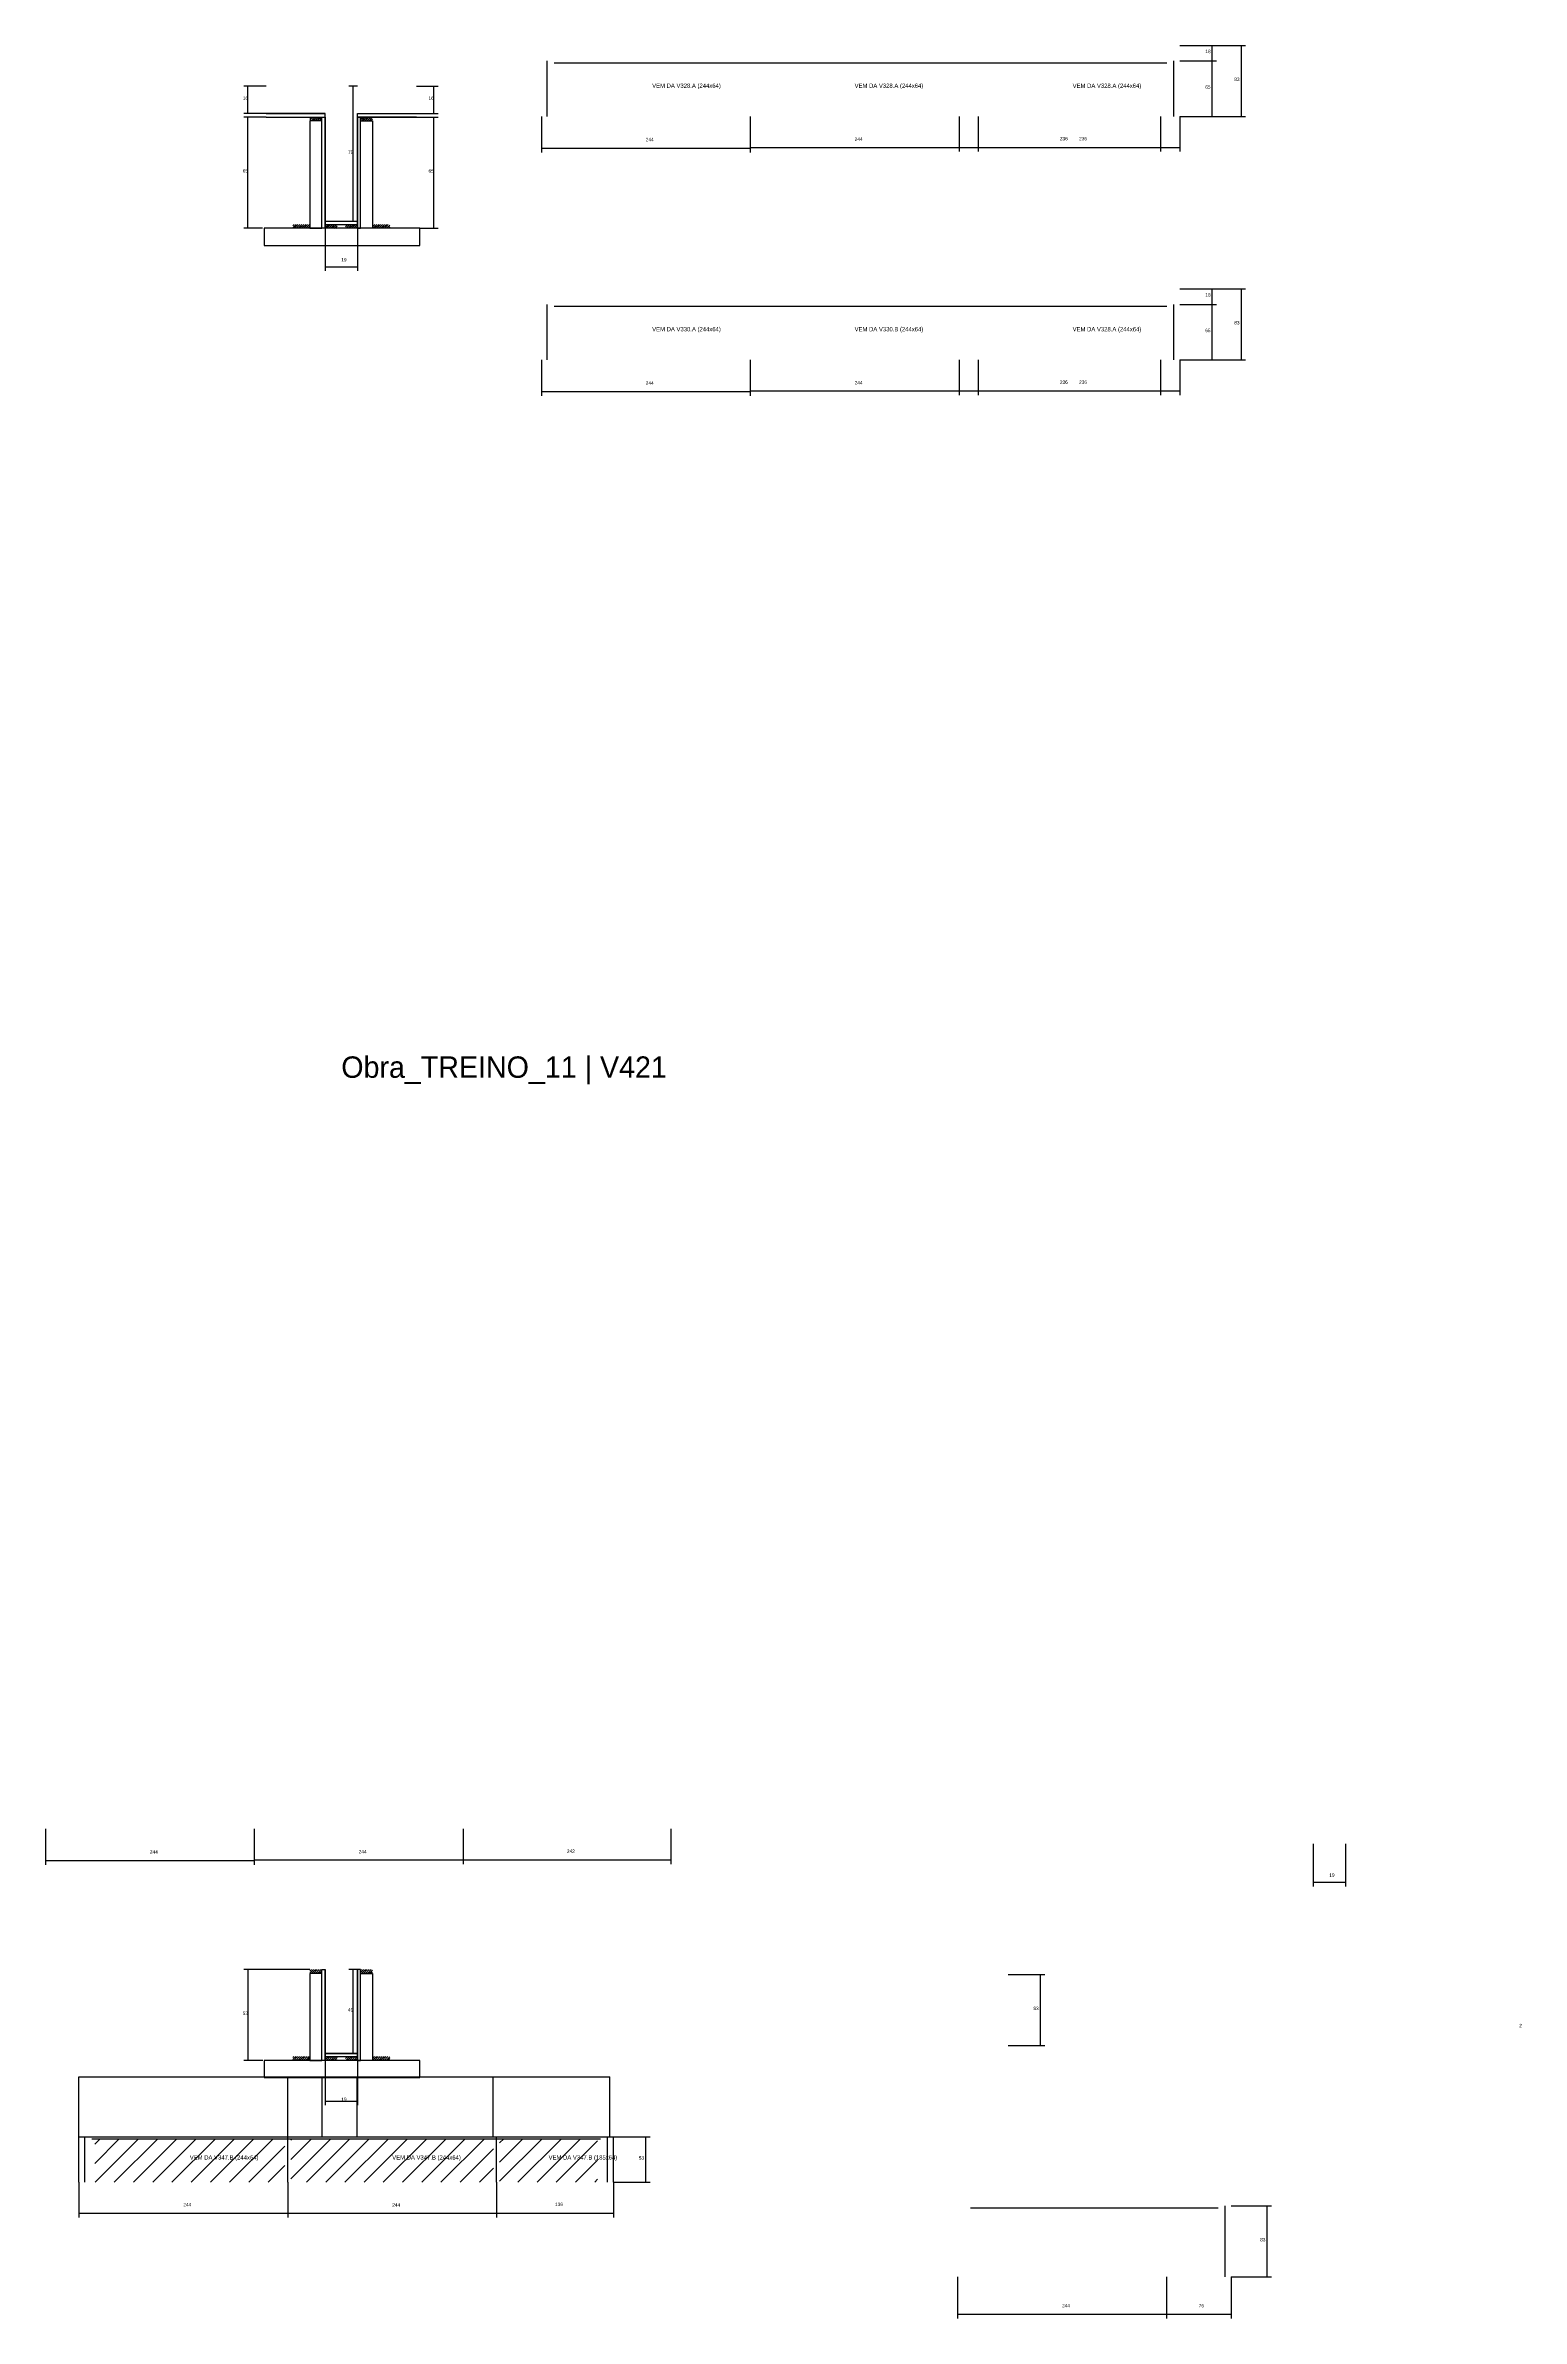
# Model space of a CAD drawing. Header units: metres. Extents: x -2848 to 22762, y -49062 to 1016.
# Drawn here: x 9254 to 10979, y -48859 to -46204 of the extents above; entities that cross this region are included whole.
import ezdxf

# ---------------------------------------------------------------- set-up
doc = ezdxf.new("R2010")
doc.units = ezdxf.units.M
for name, color, linetype in [('COTA', 4, 'Continuous'), ('Hachura', 253, 'Continuous'), ('LABEL_ID', 3, 'Continuous'), ('Madeira', 126, 'Continuous'), ('Painéis', 200, 'Continuous'), ('SARR_2.2x10', 40, 'Continuous'), ('SARR_2.2x7', 40, 'Continuous'), ('SARR_3.5x7', 81, 'Continuous'), ('Texto Seção', 7, 'Continuous')]:
    doc.layers.add(name, color=color, linetype=linetype)

msp = doc.modelspace()

# ---------------------------------------------------------------- hatches: boundary and pattern name
at = {"layer": 'Hachura'}
h = msp.add_hatch(dxfattribs=at)
h.set_pattern_fill('ANSI31', scale=5)
h.paths.add_polyline_path([(9534, -48700.1), (9534, -48649.3), (9312, -48649.3), (9312, -48700.1)])
h = msp.add_hatch(dxfattribs=at)
h.set_pattern_fill('ANSI31', scale=5)
h.paths.add_polyline_path([(9778, -48700.1), (9778, -48649.3), (9541, -48649.3), (9541, -48700.1)])
h = msp.add_hatch(dxfattribs=at)
h.set_pattern_fill('ANSI31', scale=5)
h.paths.add_polyline_path([(9899.5, -48700.1), (9899.5, -48649.3), (9785, -48649.3), (9785, -48700.1)])
at = {"layer": 'SARR_2.2x10'}
h = msp.add_hatch(dxfattribs=at)
h.set_pattern_fill('ANSI31', scale=0.5)
h.paths.add_polyline_path([(9543.4, -46413.3), (9543.4, -46417.7), (9563.4, -46417.7), (9563.4, -46413.3)])
h = msp.add_hatch(dxfattribs=at)
h.set_pattern_fill('ANSI31', scale=0.5)
h.paths.add_polyline_path([(9636.6, -46413.3), (9636.6, -46417.7), (9656.6, -46417.7), (9656.6, -46413.3)])
h = msp.add_hatch(dxfattribs=at)
h.set_pattern_fill('ANSI31', scale=0.5)
h.paths.add_polyline_path([(9543.4, -48553.3), (9543.4, -48557.7), (9563.4, -48557.7), (9563.4, -48553.3)])
h = msp.add_hatch(dxfattribs=at)
h.set_pattern_fill('ANSI31', scale=0.5)
h.paths.add_polyline_path([(9636.6, -48553.3), (9636.6, -48557.7), (9656.6, -48557.7), (9656.6, -48553.3)])
at = {"layer": 'SARR_2.2x7'}
h = msp.add_hatch(dxfattribs=at)
h.set_pattern_fill('ANSI31', scale=0.5)
h.paths.add_polyline_path([(9577.4, -46287.7), (9577.4, -46292.1), (9563.4, -46292.1), (9563.4, -46287.7)])
h = msp.add_hatch(dxfattribs=at)
h.set_pattern_fill('ANSI31', scale=0.5)
h.paths.add_polyline_path([(9622.6, -46287.7), (9622.6, -46292.1), (9636.6, -46292.1), (9636.6, -46287.7)])
h = msp.add_hatch(dxfattribs=at)
h.set_pattern_fill('ANSI31', scale=0.5)
h.paths.add_polyline_path([(9595, -46417.7), (9595, -46413.3), (9595, -46413.3), (9581, -46413.3), (9581, -46413.3), (9581, -46417.7), (9581, -46417.7), (9595, -46417.7)])
h = msp.add_hatch(dxfattribs=at)
h.set_pattern_fill('ANSI31', scale=0.5)
h.paths.add_polyline_path([(9605, -46417.7), (9605, -46413.3), (9605, -46413.3), (9619, -46413.3), (9619, -46413.3), (9619, -46417.7), (9619, -46417.7), (9605, -46417.7)])
h = msp.add_hatch(dxfattribs=at)
h.set_pattern_fill('ANSI31', scale=0.5)
h.paths.add_polyline_path([(9577.4, -48451.7), (9577.4, -48456.1), (9563.4, -48456.1), (9563.4, -48451.7)])
h = msp.add_hatch(dxfattribs=at)
h.set_pattern_fill('ANSI31', scale=0.5)
h.paths.add_polyline_path([(9622.6, -48451.7), (9622.6, -48456.1), (9636.6, -48456.1), (9636.6, -48451.7)])
h = msp.add_hatch(dxfattribs=at)
h.set_pattern_fill('ANSI31', scale=0.5)
h.paths.add_polyline_path([(9595, -48557.7), (9595, -48553.3), (9595, -48553.3), (9581, -48553.3), (9581, -48553.3), (9581, -48557.7), (9581, -48557.7), (9595, -48557.7)])
h = msp.add_hatch(dxfattribs=at)
h.set_pattern_fill('ANSI31', scale=0.5)
h.paths.add_polyline_path([(9605, -48557.7), (9605, -48553.3), (9605, -48553.3), (9619, -48553.3), (9619, -48553.3), (9619, -48557.7), (9619, -48557.7), (9605, -48557.7)])

# ---------------------------------------------------------------- linework, layer by layer
at = {"layer": 'COTA'}
for p, q in [((10579.6, -46204.1), (10656.5, -46204.1)), ((10579.6, -46204.1), (10622.5, -46204.1)), ((10579.6, -46222.1), (10622.5, -46222.1)), ((10579.6, -46222.1), (10622.5, -46222.1)), ((10617.5, -46222.1), (10617.5, -46204.1)), ((10617.5, -46287.1), (10617.5, -46222.1)), ((10651.5, -46287.1), (10651.5, -46204.1)), ((9512.3, -46251.7), (9486, -46251.7)), ((9491, -46283.7), (9491, -46251.7)), ((9619, -46251.7), (9608.9, -46251.7)), ((9613.9, -46409.7), (9613.9, -46251.7)), ((9687.7, -46251.7), (9713, -46251.7)), ((9708, -46283.7), (9708, -46251.7)), ((9512.3, -46283.7), (9486, -46283.7)), ((9512.3, -46287.7), (9486, -46287.7)), ((9491, -46417.7), (9491, -46287.7)), ((9687.7, -46283.7), (9713, -46283.7)), ((9687.7, -46287.7), (9713, -46287.7)), ((9708, -46417.7), (9708, -46287.7)), ((9833.7, -46287.1), (9833.7, -46329)), ((10077.7, -46287.1), (10077.7, -46328.1)), ((10077.7, -46287.1), (10077.7, -46329)), ((10321.7, -46287.1), (10321.7, -46328.1)), ((10321.7, -46287.1), (10321.7, -46328.1)), ((10344.1, -46287.1), (10344.1, -46328.1)), ((10557.2, -46287.1), (10557.2, -46328.1)), ((10579.6, -46287.1), (10579.6, -46328.1)), ((10579.6, -46287.1), (10622.5, -46287.1)), ((10579.6, -46287.1), (10656.5, -46287.1)), ((9833.7, -46324), (10077.7, -46324)), ((10077.7, -46323.1), (10321.7, -46323.1)), ((10321.7, -46323.1), (10557.2, -46323.1)), ((10344.1, -46323.1), (10579.6, -46323.1)), ((9619, -46409.7), (9608.9, -46409.7)), ((9508.1, -46417.7), (9486, -46417.7)), ((9581, -46417.7), (9581, -46467.5)), ((9619, -46417.7), (9619, -46467.5)), ((9691.8, -46417.7), (9713, -46417.7)), ((9581, -46462.5), (9619, -46462.5)), ((10579.6, -46488.5), (10656.5, -46488.5)), ((10579.6, -46488.5), (10622.5, -46488.5)), ((10617.5, -46506.5), (10617.5, -46488.5)), ((10651.5, -46571.5), (10651.5, -46488.5)), ((10579.6, -46506.5), (10622.5, -46506.5)), ((10579.6, -46506.5), (10622.5, -46506.5)), ((10617.5, -46571.5), (10617.5, -46506.5)), ((9833.7, -46571.5), (9833.7, -46613.5)), ((10077.7, -46571.5), (10077.7, -46612.6)), ((10077.7, -46571.5), (10077.7, -46613.5)), ((10321.7, -46571.5), (10321.7, -46612.6)), ((10321.7, -46571.5), (10321.7, -46612.6)), ((10344.1, -46571.5), (10344.1, -46612.6)), ((10557.2, -46571.5), (10557.2, -46612.6)), ((10579.6, -46571.5), (10579.6, -46612.6)), ((10579.6, -46571.5), (10622.5, -46571.5)), ((10579.6, -46571.5), (10656.5, -46571.5)), ((9833.7, -46608.5), (10077.7, -46608.5)), ((10077.7, -46607.6), (10321.7, -46607.6)), ((10321.7, -46607.6), (10557.2, -46607.6)), ((10344.1, -46607.6), (10579.6, -46607.6)), ((9254.4, -48287.4), (9254.4, -48329.4)), ((9498.4, -48287.4), (9498.4, -48328.5)), ((9498.4, -48287.4), (9498.4, -48329.4)), ((9742.4, -48287.4), (9742.4, -48328.5)), ((9742.4, -48287.4), (9742.4, -48328.5)), ((9984.9, -48287.4), (9984.9, -48328.5)), ((9254.4, -48324.4), (9498.4, -48324.4)), ((9498.4, -48323.5), (9742.4, -48323.5)), ((9742.4, -48323.5), (9984.9, -48323.5)), ((10735.2, -48304.7), (10735.2, -48354.5)), ((10773.2, -48304.7), (10773.2, -48354.5)), ((10735.2, -48349.5), (10773.2, -48349.5)), ((9563.4, -48451.7), (9486.1, -48451.7)), ((9491.1, -48557.7), (9491.1, -48451.7)), ((9619, -48451.7), (9608.9, -48451.7)), ((9613.9, -48549.7), (9613.9, -48451.7)), ((10379, -48457.5), (10421.8, -48457.5)), ((10416.8, -48540.5), (10416.8, -48457.5)), ((9508.2, -48557.7), (9486.1, -48557.7)), ((9581, -48557.7), (9581, -48610.2)), ((9619, -48549.7), (9608.9, -48549.7)), ((9619, -48557.7), (9619, -48610.2)), ((10379, -48540.5), (10421.8, -48540.5)), ((9581, -48605.2), (9619, -48605.2)), ((9918, -48647.1), (9960.8, -48647.1)), ((9955.8, -48700.1), (9955.8, -48647.1)), ((9293.5, -48700.1), (9293.5, -48741.2)), ((9537.5, -48700.1), (9537.5, -48741.2)), ((9537.5, -48700.1), (9537.5, -48741.2)), ((9781.5, -48700.1), (9781.5, -48741.2)), ((9781.5, -48700.1), (9781.5, -48741.2)), ((9918, -48700.1), (9918, -48741.2)), ((9918, -48700.1), (9960.8, -48700.1)), ((9293.5, -48736.2), (9537.5, -48736.2)), ((9537.5, -48736.2), (9781.5, -48736.2)), ((9781.5, -48736.2), (9918, -48736.2)), ((10639.5, -48727.6), (10686.8, -48727.6)), ((10681.8, -48810.6), (10681.8, -48727.6)), ((10320, -48810.6), (10320, -48859.3)), ((10564, -48810.6), (10564, -48859.3)), ((10564, -48810.6), (10564, -48859.3)), ((10639.5, -48810.6), (10639.5, -48859.3)), ((10639.5, -48810.6), (10686.8, -48810.6)), ((10320, -48854.3), (10564, -48854.3)), ((10564, -48854.3), (10639.5, -48854.3))]:
    msp.add_line(p, q, dxfattribs=at)
at = {"layer": 'Madeira'}
for points in [[(9509.9, -46437.7), (9691.8, -46437.7), (9691.8, -46417.7), (9509.9, -46417.7)], [(9509.9, -48577.7), (9691.8, -48577.7), (9691.8, -48557.7), (9509.9, -48557.7)]]:
    msp.add_lwpolyline(points, close=True, dxfattribs=at)
at = {"layer": 'Painéis'}
for p, q in [((9512.3, -46283.7), (9581, -46283.7)), ((9512.3, -46287.7), (9581, -46287.7)), ((9577.4, -46417.7), (9577.4, -46287.7)), ((9581, -46287.7), (9581, -46283.7)), ((9581, -46417.7), (9581, -46287.7)), ((9619, -46283.7), (9687.7, -46283.7)), ((9619, -46287.7), (9619, -46283.7)), ((9619, -46287.7), (9687.7, -46287.7)), ((9619, -46417.7), (9619, -46287.7)), ((9622.6, -46417.7), (9622.6, -46287.7)), ((9577.4, -48557.7), (9577.4, -48451.7)), ((9581, -48557.7), (9581, -48451.7)), ((9619, -48557.7), (9619, -48451.7)), ((9622.6, -48557.7), (9622.6, -48451.7)), ((9581, -48549.7), (9619, -48549.7)), ((9581, -48553.3), (9581, -48549.7)), ((9581, -48553.3), (9619, -48553.3)), ((9293.5, -48577.1), (9537.6, -48577.1)), ((9293.5, -48647.1), (9293.5, -48577.1)), ((9537.6, -48647.1), (9537.6, -48577.1)), ((9537.6, -48577.1), (9577.6, -48577.1)), ((9537.6, -48647.1), (9537.6, -48577.1)), ((9577.6, -48647.1), (9577.6, -48577.1)), ((9577.6, -48577.1), (9618.6, -48577.1)), ((9577.6, -48647.1), (9577.6, -48577.1)), ((9618.6, -48647.1), (9618.6, -48577.1)), ((9618.6, -48577.1), (9777.6, -48577.1)), ((9618.6, -48647.1), (9618.6, -48577.1)), ((9777.6, -48647.1), (9777.6, -48577.1)), ((9777.6, -48577.1), (9913.6, -48577.1)), ((9777.6, -48647.1), (9777.6, -48577.1)), ((9913.6, -48647.1), (9913.6, -48577.1)), ((9293.5, -48647.1), (9918, -48647.1)), ((9293.5, -48700.1), (9293.5, -48647.1)), ((9293.5, -48647.1), (9537.6, -48647.1)), ((9537.5, -48700.1), (9537.5, -48647.1)), ((9537.6, -48647.1), (9577.6, -48647.1)), ((9577.6, -48647.1), (9618.6, -48647.1)), ((9618.6, -48647.1), (9777.6, -48647.1)), ((9777.6, -48647.1), (9913.6, -48647.1)), ((9781.5, -48700.1), (9781.5, -48647.1)), ((9918, -48700.1), (9918, -48647.1))]:
    msp.add_line(p, q, dxfattribs=at)
for points in [[(9512.3, -46287.7), (9581, -46287.7), (9581, -46283.7), (9512.3, -46283.7)], [(9687.7, -46287.7), (9619, -46287.7), (9619, -46283.7), (9687.7, -46283.7)]]:
    msp.add_lwpolyline(points, dxfattribs=at)
for points in [[(9577.4, -46417.7), (9577.4, -46287.7), (9581, -46287.7), (9581, -46417.7)], [(9622.6, -46417.7), (9622.6, -46287.7), (9619, -46287.7), (9619, -46417.7)], [(9619, -46409.7), (9581, -46409.7), (9581, -46413.3), (9619, -46413.3)], [(9577.4, -48557.7), (9577.4, -48451.7), (9581, -48451.7), (9581, -48557.7)], [(9622.6, -48557.7), (9622.6, -48451.7), (9619, -48451.7), (9619, -48557.7)], [(9619, -48549.7), (9581, -48549.7), (9581, -48553.3), (9619, -48553.3)]]:
    msp.add_lwpolyline(points, close=True, dxfattribs=at)
at = {"layer": 'SARR_2.2x7'}
for p, q in [((9840.7, -46287.1), (9840.7, -46222.1)), ((9848.7, -46224.3), (10077.7, -46224.3)), ((10077.7, -46224.3), (10321.7, -46224.3)), ((10321.7, -46224.3), (10542.2, -46224.3)), ((10344.1, -46224.3), (10564.6, -46224.3)), ((10572.6, -46287.1), (10572.6, -46222.1)), ((9840.7, -46571.5), (9840.7, -46506.5)), ((9848.7, -46508.7), (10077.7, -46508.7)), ((10077.7, -46508.7), (10321.7, -46508.7)), ((10321.7, -46508.7), (10542.2, -46508.7)), ((10344.1, -46508.7), (10564.6, -46508.7)), ((10572.6, -46571.5), (10572.6, -46506.5)), ((9300.5, -48700.1), (9300.5, -48647.1)), ((9308.5, -48649.3), (9537.5, -48649.3)), ((9537.5, -48649.3), (9781.5, -48649.3)), ((9781.5, -48649.3), (9903, -48649.3)), ((9911, -48700.1), (9911, -48647.1)), ((10335, -48729.8), (10564, -48729.8)), ((10564, -48729.8), (10624.5, -48729.8)), ((10632.5, -48810.6), (10632.5, -48727.6))]:
    msp.add_line(p, q, dxfattribs=at)
at = {"layer": 'SARR_3.5x7'}
for points in [[(9577.4, -46292.1), (9563.4, -46292.1), (9563.4, -46417.7), (9577.4, -46417.7)], [(9622.6, -46292.1), (9636.6, -46292.1), (9636.6, -46417.7), (9622.6, -46417.7)], [(9577.4, -48456.1), (9563.4, -48456.1), (9563.4, -48557.7), (9577.4, -48557.7)], [(9622.6, -48456.1), (9636.6, -48456.1), (9636.6, -48557.7), (9622.6, -48557.7)]]:
    msp.add_lwpolyline(points, close=True, dxfattribs=at)

# ---------------------------------------------------------------- texts
at = {"layer": 'COTA'}
for s, p in [('18', (10609.4, -46213.1)), ('65', (10609.3, -46254.6)), ('83', (10643.2, -46245.6)), ('16', (9484.9, -46267.7)), ('16', (9701.9, -46267.7)), ('79', (9607.8, -46330.7)), ('244', (9955.7, -46316)), ('244', (10199.7, -46315.6)), ('236', (10439.5, -46314.9)), ('236', (10461.9, -46314.9)), ('65', (9484.9, -46352.7)), ('65', (9701.9, -46352.7)), ('19', (9600, -46456.4)), ('18', (10609.4, -46497.5)), ('65', (10609.3, -46539)), ('83', (10643.2, -46530)), ('244', (9955.7, -46600.5)), ('244', (10199.7, -46600.1)), ('236', (10439.5, -46599.4)), ('236', (10461.9, -46599.4)), ('244', (9376.4, -48316.3)), ('244', (9620.4, -48315.9)), ('242', (9863.6, -48315.4)), ('19', (10754.2, -48343.4)), ('53', (9484.8, -48504.7)), ('49', (9607.8, -48500.7)), ('83', (10408.6, -48499)), ('2', (10976.1, -48519.1)), ('19', (9600, -48605.2)), ('53', (9947.6, -48673.6)), ('244', (9415.5, -48728.2)), ('244', (9659.5, -48728.7)), ('136', (9849.7, -48728)), ('83', (10673.5, -48769.1)), ('244', (10442, -48846.2)), ('76', (10601.7, -48846.2))]:
    msp.add_text(s, height=4, dxfattribs=at).set_placement(p)
at = {"layer": 'LABEL_ID'}
msp.add_text('Obra_TREINO_11 | V421', height=25, dxfattribs=at).set_placement((9600, -47410))
at = {"layer": 'Texto Seção'}
for s, p in [('VEM DA V328.A^J(244x64)', (9963.2, -46253.6)), ('VEM DA V328.A^J(244x64)', (10199.7, -46253.6)), ('VEM DA V328.A^J(244x64)', (10454.4, -46253.6)), ('VEM DA V330.A^J(244x64)', (9963.2, -46538)), ('VEM DA V330.B^J(244x64)', (10199.7, -46538)), ('VEM DA V328.A^J(244x64)', (10454.4, -46538)), ('VEM DA V347.B^J(244x64)', (9423, -48673.6)), ('VEM DA V347.B^J(244x64)', (9659.5, -48673.6)), ('VEM DA V347.B^J(185x64)', (9842.2, -48673.6))]:
    msp.add_text(s, height=5, dxfattribs=at).set_placement(p)

doc.saveas('drawing.dxf')
